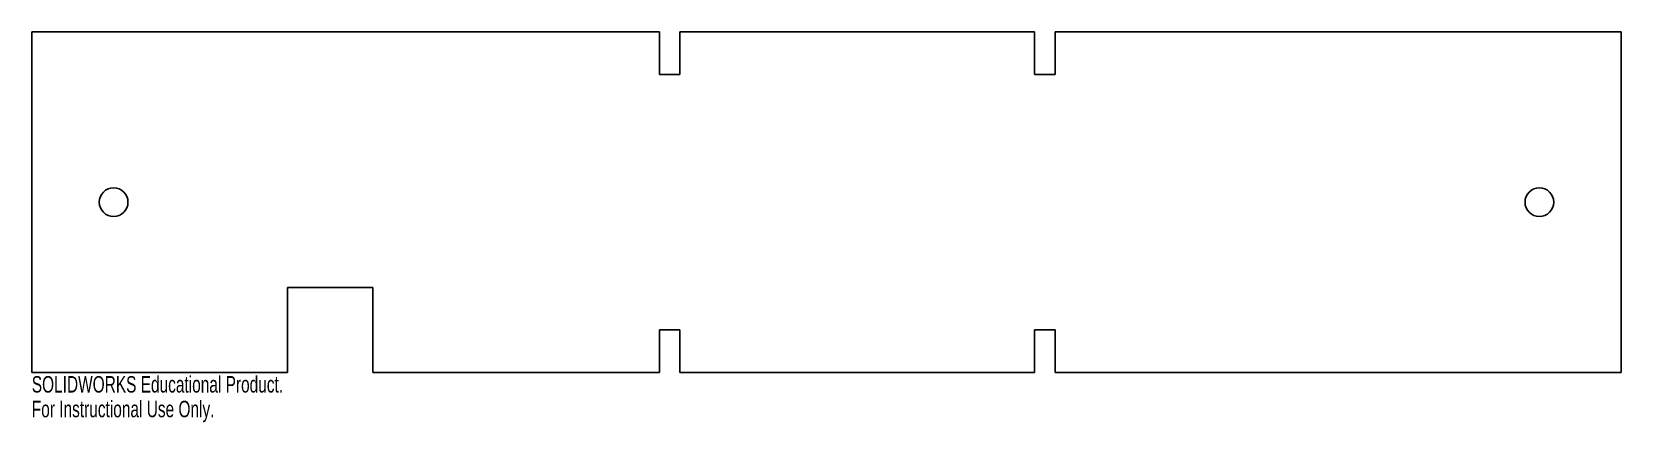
# Model space of a CAD drawing. Header units: millimetres. Extents: x 0 to 466, y -15 to 100.
import ezdxf

# ---------------------------------------------------------------- set-up
doc = ezdxf.new("R2010")
doc.units = ezdxf.units.MM
doc.styles.add('SLDTEXTSTYLE0', font='TXT', dxfattribs={"width": 0.7})

msp = doc.modelspace()

# ---------------------------------------------------------------- linework, layer by layer
at = {"color": 7, "linetype": 'Continuous', "lineweight": 25}
for p, q in [((0, 100), (0, 0)), ((184, 100), (0, 100)), ((184, 87.5), (184, 100)), ((190, 100), (190, 87.5)), ((294, 100), (190, 100)), ((294, 87.5), (294, 100)), ((300, 100), (300, 87.5)), ((466, 100), (300, 100)), ((466, 0), (466, 100)), ((190, 87.5), (184, 87.5)), ((300, 87.5), (294, 87.5)), ((75, 25), (100, 25)), ((75, 0), (75, 25)), ((100, 25), (100, 0)), ((184, 12.5), (190, 12.5)), ((184, 0), (184, 12.5)), ((190, 12.5), (190, 0)), ((294, 12.5), (300, 12.5)), ((294, 0), (294, 12.5)), ((300, 12.5), (300, 0)), ((0, 0), (75, 0)), ((100, 0), (184, 0)), ((190, 0), (294, 0)), ((300, 0), (466, 0))]:
    msp.add_line(p, q, dxfattribs=at)
for centre in [(24, 50), (442, 50)]:
    msp.add_circle(centre, 4.2, dxfattribs=at)

# ---------------------------------------------------------------- texts
at = {"color": 7, "linetype": 'Continuous', "char_height": 4.8336, "attachment_point": 1, "style": 'SLDTEXTSTYLE0'}
for s, insert in [('SOLIDWORKS Educational Product.', (0, -1.02)), ('For Instructional Use Only.', (0, -8.27))]:
    msp.add_mtext(s, dxfattribs=dict(at, insert=insert))

doc.saveas('drawing.dxf')
